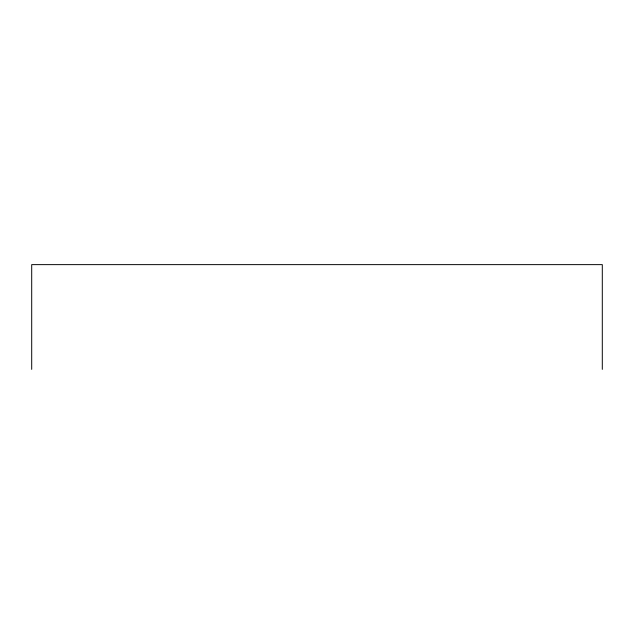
<?xml version="1.0" encoding="UTF-8"?>
<svg xmlns="http://www.w3.org/2000/svg" width="634" height="634" viewBox="0 0 634 634"><rect width="100%" height="100%" fill="white"/><g stroke="black" fill="none" stroke-linecap="round" stroke-linejoin="round"><path stroke-width="0.95" d="M602.3 369.368L602.3 264.632L31.7 264.632L31.7 369.368"/></g></svg>
